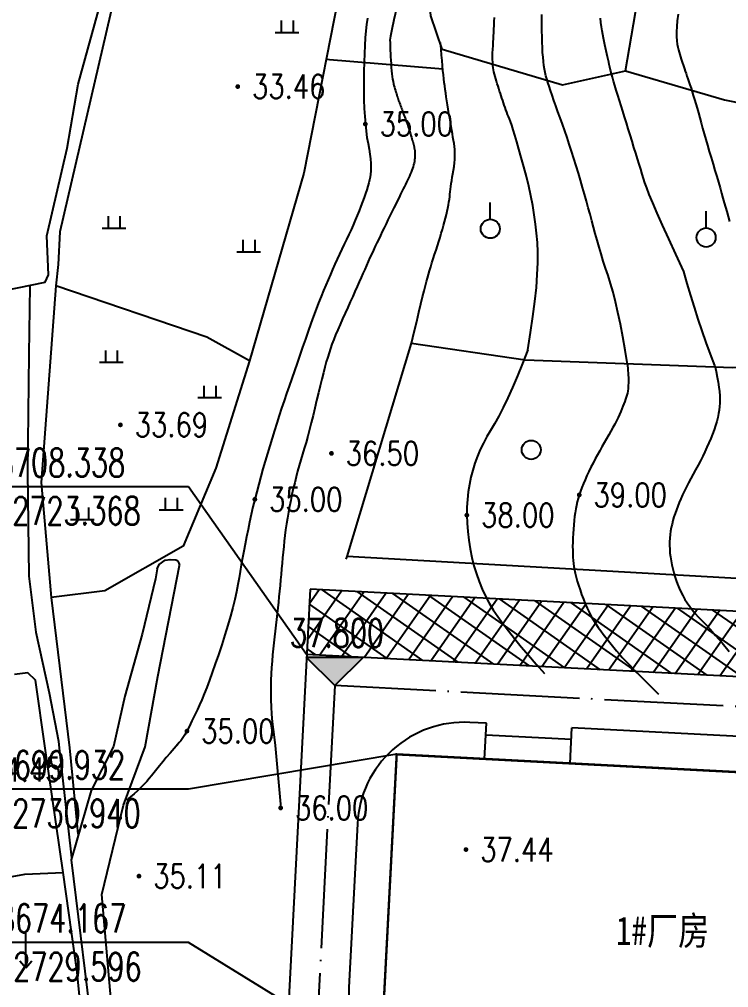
# Model space of a CAD drawing. Extents: x 39624947 to 39626627, y 3418539 to 3418836.
# Drawn here: x 39625857 to 39625916.6, y 3418688.1 to 3418769.5 of the extents above; entities that cross this region are included whole.
import ezdxf
from ezdxf.enums import TextEntityAlignment as Align

# ---------------------------------------------------------------- set-up
doc = ezdxf.new("R2010")
doc.units = 0
doc.linetypes.add('DOTE', pattern=[2.42, 2, -0.2, 0.02, -0.2])
doc.layers.get('0').update_dxf_attribs({"linetype": 'CONTINUOUS'})
for name, color, linetype in [('1-新建建筑', 140, 'CONTINUOUS'), ('1-新建道路', 30, 'CONTINUOUS'), ('DIM_COOR', 3, 'CONTINUOUS'), ('DIM_ELEV', 3, 'CONTINUOUS'), ('GCD', 7, 'CONTINUOUS'), ('PUB_WALL', 9, 'CONTINUOUS'), ('TK', 7, 'CONTINUOUS'), ('ZXX', 1, 'CONTINUOUS'), ('！用地红线', 1, 'CONTINUOUS')]:
    doc.layers.add(name, color=color, linetype=linetype)
doc.styles.add('-宋体', font='', dxfattribs={"width": 0.8})
doc.styles.add('_TCH_DIM', font='SIMPLEX', dxfattribs={"bigfont": 'GBCBIG'})
doc.styles.add('HZ', font='rs.shx', dxfattribs={"width": 0.8, "bigfont": 'hztxt.shx'})
doc.styles.get('-宋体').set_extended_font_data('SimSun')

# ---------------------------------------------------------------- blocks, each defined once
blk = doc.blocks.new('EWQEQW')
at = {"layer": 'DIM_COOR', "color": 3, "linetype": 'Continuous'}
for p, q in [((-4.334, 67.965), (-28.094, 67.965)), ((5.594, 53.866), (-4.334, 67.965)), ((13.166, 45.46), (-4.334, 42.535)), ((-4.334, 42.535), (-28.094, 42.535)), ((-4.334, 29.631), (-28.006, 29.631)), ((11.822, 19.695), (-4.334, 29.631))]:
    blk.add_line(p, q, dxfattribs=at)
at = {"layer": 'DIM_COOR', "color": 7, "linetype": 'Continuous', "style": '_TCH_DIM', "width": 0.705882}
for s, p in [('X=3418708.338', (-28.094, 68.805)), ('Y=39622723.368', (-28.094, 64.745)), ('X=3418699.932', (-28.094, 43.375)), ('Y=39622730.940', (-28.094, 39.315)), ('X=3418674.167', (-28.006, 30.471)), ('Y=39622729.596', (-28.006, 26.411))]:
    blk.add_text(s, height=2.38, dxfattribs=at).set_placement(p)
blk = doc.blocks.new('GC125')
blk.add_line((0, 0.8), (0, 2.2))
blk.add_circle((0, 0), 0.8)
blk = doc.blocks.new('GC122')
blk.add_circle((0, 0), 0.8)
blk = doc.blocks.new('GC200')
at = {"linetype": 'Continuous', "const_width": 0.2, "flags": 128}
blk.add_lwpolyline([(-0.1, 0, 1), (0.1, 0, 1)], format="xyb", close=True, dxfattribs=at)
blk = doc.blocks.new('GC119')
for p, q in [((-0.5, 1), (-0.5, 0)), ((0.5, 1), (0.5, 0)), ((-1, 0), (1, 0))]:
    blk.add_line(p, q)
blk = doc.blocks.new('GC120')
for p, q in [((0, 0), (0, 3)), ((-0.5, 0.6), (0, 0)), ((0, 0), (0.5, 0.6))]:
    blk.add_line(p, q)
blk = doc.blocks.new('111133333777777')
at = {"layer": 'PUB_WALL', "color": 252, "ltscale": 0.01}
for points, elevation in [([(39623268.688, 3418762.157), (39623268.629, 3418761.617), (39623268.589, 3418761.124), (39623268.567, 3418760.681), (39623268.563, 3418760.286), (39623268.577, 3418759.94), (39623268.609, 3418759.643), (39623268.66, 3418759.394), (39623268.719, 3418759.175), (39623268.777, 3418758.964), (39623268.834, 3418758.764), (39623268.891, 3418758.572), (39623268.947, 3418758.39), (39623269.002, 3418758.217), (39623269.057, 3418758.054), (39623269.111, 3418757.9), (39623269.166, 3418757.743), (39623269.227, 3418757.571), (39623269.292, 3418757.384), (39623269.361, 3418757.181), (39623269.436, 3418756.964), (39623269.515, 3418756.731), (39623269.599, 3418756.483), (39623269.687, 3418756.22), (39623269.78, 3418755.94), (39623269.875, 3418755.64), (39623269.973, 3418755.322), (39623270.075, 3418754.986), (39623270.179, 3418754.63), (39623270.287, 3418754.255), (39623270.397, 3418753.862), (39623270.511, 3418753.449), (39623270.629, 3418753.019), (39623270.754, 3418752.574), (39623270.885, 3418752.112), (39623271.022, 3418751.635), (39623271.165, 3418751.142), (39623271.315, 3418750.633), (39623271.471, 3418750.108), (39623271.633, 3418749.568), (39623271.795, 3418749.031), (39623271.947, 3418748.518), (39623272.091, 3418748.029), (39623272.226, 3418747.564), (39623272.352, 3418747.122), (39623272.469, 3418746.704), (39623272.578, 3418746.309), (39623272.678, 3418745.938), (39623272.779, 3418745.564), (39623272.891, 3418745.159), (39623273.013, 3418744.722)], 41), ([(39623248.863, 3418759.212), (39623247.891, 3418762.029), (39623246.446, 3418777.478), (39623247.14, 3418783.632), (39623246.624, 3418786.128), (39623243.965, 3418790.115), (39623241.957, 3418792.865), (39623241.375, 3418794.632), (39623241.532, 3418804.983), (39623240.55, 3418813.036)], 51.487), ([(39623256.047, 3418733.94), (39623256.288, 3418735.39), (39623256.49, 3418736.748), (39623256.652, 3418738.015), (39623256.775, 3418739.191), (39623256.857, 3418740.275), (39623256.901, 3418741.268), (39623256.904, 3418742.169), (39623256.868, 3418742.978), (39623256.801, 3418743.746), (39623256.712, 3418744.521), (39623256.602, 3418745.304), (39623256.471, 3418746.094), (39623256.317, 3418746.892), (39623256.143, 3418747.697), (39623255.947, 3418748.51), (39623255.729, 3418749.33), (39623255.51, 3418750.115), (39623255.31, 3418750.819), (39623255.129, 3418751.443), (39623254.967, 3418751.988), (39623254.825, 3418752.453), (39623254.701, 3418752.838), (39623254.597, 3418753.143), (39623254.512, 3418753.368), (39623254.437, 3418753.554), (39623254.363, 3418753.742), (39623254.291, 3418753.931), (39623254.219, 3418754.122), (39623254.149, 3418754.315), (39623254.08, 3418754.509), (39623254.013, 3418754.705), (39623253.946, 3418754.902), (39623253.881, 3418755.101), (39623253.815, 3418755.301), (39623253.749, 3418755.502), (39623253.683, 3418755.704), (39623253.617, 3418755.908), (39623253.551, 3418756.112), (39623253.485, 3418756.318), (39623253.42, 3418756.524), (39623253.357, 3418756.729), (39623253.302, 3418756.928), (39623253.253, 3418757.121), (39623253.211, 3418757.309), (39623253.176, 3418757.491), (39623253.148, 3418757.668), (39623253.126, 3418757.839), (39623253.112, 3418758.004), (39623253.102, 3418758.167), (39623253.096, 3418758.329), (39623253.092, 3418758.49), (39623253.091, 3418758.651), (39623253.094, 3418758.811), (39623253.099, 3418758.97), (39623253.107, 3418759.129), (39623253.118, 3418759.287), (39623253.131, 3418759.456), (39623253.143, 3418759.645), (39623253.157, 3418759.855), (39623253.17, 3418760.086), (39623253.183, 3418760.338), (39623253.197, 3418760.61), (39623253.211, 3418760.904), (39623253.225, 3418761.218), (39623253.241, 3418761.546), (39623253.264, 3418761.883)], 38), ([(39623264.445, 3418732.709), (39623264.245, 3418733.917), (39623264.044, 3418735.048), (39623263.841, 3418736.1), (39623263.637, 3418737.074), (39623263.432, 3418737.97), (39623263.225, 3418738.788), (39623263.017, 3418739.528), (39623262.808, 3418740.189), (39623262.603, 3418740.806), (39623262.407, 3418741.412), (39623262.22, 3418742.006), (39623262.043, 3418742.588), (39623261.875, 3418743.16), (39623261.717, 3418743.72), (39623261.567, 3418744.268), (39623261.428, 3418744.805), (39623261.289, 3418745.342), (39623261.143, 3418745.891), (39623260.99, 3418746.451), (39623260.83, 3418747.022), (39623260.663, 3418747.605), (39623260.489, 3418748.199), (39623260.308, 3418748.805), (39623260.12, 3418749.422), (39623259.929, 3418750.038), (39623259.738, 3418750.64), (39623259.546, 3418751.228), (39623259.356, 3418751.803), (39623259.165, 3418752.363), (39623258.974, 3418752.91), (39623258.784, 3418753.443), (39623258.593, 3418753.963), (39623258.411, 3418754.458), (39623258.245, 3418754.921), (39623258.094, 3418755.349), (39623257.959, 3418755.745), (39623257.84, 3418756.107), (39623257.736, 3418756.435), (39623257.649, 3418756.73), (39623257.577, 3418756.992), (39623257.516, 3418757.25), (39623257.462, 3418757.536), (39623257.413, 3418757.848), (39623257.371, 3418758.188), (39623257.335, 3418758.554), (39623257.306, 3418758.947), (39623257.283, 3418759.368), (39623257.265, 3418759.816), (39623257.253, 3418760.277), (39623257.245, 3418760.739), (39623257.241, 3418761.201), (39623257.24, 3418761.664), (39623257.244, 3418762.127)], 39), ([(39623269.181, 3418740.53), (39623268.507, 3418741.981), (39623267.909, 3418743.284), (39623267.387, 3418744.44), (39623266.94, 3418745.447), (39623266.569, 3418746.305), (39623266.273, 3418747.016), (39623266.053, 3418747.579), (39623265.909, 3418747.993), (39623265.798, 3418748.346), (39623265.68, 3418748.723), (39623265.555, 3418749.124), (39623265.423, 3418749.549), (39623265.283, 3418749.998), (39623265.136, 3418750.471), (39623264.982, 3418750.968), (39623264.82, 3418751.49), (39623264.657, 3418752.017), (39623264.497, 3418752.532), (39623264.342, 3418753.035), (39623264.19, 3418753.525), (39623264.042, 3418754.003), (39623263.898, 3418754.469), (39623263.758, 3418754.922), (39623263.622, 3418755.363), (39623263.493, 3418755.783), (39623263.376, 3418756.175), (39623263.27, 3418756.539), (39623263.175, 3418756.874), (39623263.092, 3418757.18), (39623263.02, 3418757.458), (39623262.959, 3418757.707), (39623262.909, 3418757.928), (39623262.864, 3418758.139), (39623262.817, 3418758.36), (39623262.766, 3418758.589), (39623262.713, 3418758.828), (39623262.657, 3418759.075), (39623262.599, 3418759.332), (39623262.538, 3418759.599), (39623262.474, 3418759.874), (39623262.411, 3418760.161), (39623262.352, 3418760.464), (39623262.297, 3418760.78), (39623262.246, 3418761.112), (39623262.199, 3418761.459), (39623262.157, 3418761.82)], 40), ([(39623236.883, 3418807.032), (39623237.293, 3418807.011), (39623237.65, 3418806.848), (39623239.582, 3418796.843), (39623242.118, 3418786.55), (39623242.257, 3418784.569), (39623242.451, 3418781.137), (39623242.511, 3418777.536), (39623240.734, 3418766.662), (39623237.218, 3418748.8), (39623232.654, 3418733.011), (39623229.823, 3418723.984), (39623227.076, 3418717.44), (39623220.486, 3418713.67), (39623215.981, 3418713.114)], 51.487), ([(39623248.863, 3418759.212), (39623258.973, 3418756.214), (39623264.274, 3418757.397), (39623267.3, 3418775.09), (39623265.088, 3418775.937), (39623267.446, 3418778.819), (39623269.859, 3418780.273), (39623272.767, 3418785.345), (39623261.702, 3418787.725), (39623246.624, 3418786.128)], 51.487), ([(39623224.147, 3418780.429), (39623223.367, 3418771.471), (39623221.954, 3418766.47), (39623216.72, 3418743.864), (39623216.555, 3418741.113), (39623216.362, 3418739.339), (39623215.135, 3418722.789), (39623215.981, 3418713.114), (39623217.527, 3418700.474)], 51.487), ([(39623162.197, 3418723.232), (39623203.11, 3418735.807), (39623205.896, 3418737.409), (39623212.057, 3418738.945), (39623215.483, 3418739.638), (39623215.743, 3418740.244), (39623215.606, 3418743.539), (39623217.312, 3418750.913), (39623218.235, 3418756.294), (39623221.055, 3418766.465), (39623222.767, 3418770.283), (39623222.872, 3418772.468), (39623219.845, 3418774.506), (39623218.658, 3418774.963), (39623211.72, 3418773.7), (39623209.171, 3418773.149), (39623195.966, 3418769.406), (39623186.743, 3418766.512), (39623163.212, 3418760.33), (39623161.751, 3418759.878)], 51.487), ([(39623248.899, 3418757.546), (39623239.04, 3418758.363)], 51.487), ([(39623264.274, 3418757.397), (39623272.594, 3418754.962), (39623286.657, 3418752.094), (39623302.826, 3418748.67), (39623312.664, 3418746.474)], 51.487), ([(39623214.18, 3418739.305), (39623214.099, 3418733.586), (39623213.994, 3418723.702), (39623214.101, 3418714.901), (39623214.691, 3418710.215), (39623215.807, 3418705.113), (39623216.59, 3418701.032), (39623216.659, 3418700.464)], 51.487), ([(39623232.654, 3418733.011), (39623229.073, 3418735.023), (39623216.362, 3418739.339)], 51.487), ([(39623246.286, 3418734.511), (39623255.823, 3418733.109), (39623273.256, 3418732.467), (39623285.078, 3418733.4), (39623298.312, 3418733.588), (39623313.5, 3418733.806), (39623316.288, 3418712.32), (39623240.864, 3418716.557)], 51.487), ([(39623224.881, 3418715.531), (39623225.048, 3418715.904), (39623225.568, 3418716.254), (39623225.986, 3418716.307), (39623226.464, 3418716.289), (39623226.528, 3418716.254), (39623226.632, 3418716.171), (39623226.727, 3418716.014), (39623226.766, 3418715.819)], 51.487), ([(39623224.881, 3418715.531), (39623224.749, 3418714.693), (39623223.641, 3418710.024), (39623222.181, 3418704.814), (39623221.223, 3418700.602)], 51.487), ([(39623223.869, 3418700.551), (39623224.951, 3418706.468), (39623226.766, 3418715.819)], 51.487), ([(39623215.467, 3418700.449), (39623214.658, 3418706.16), (39623214.03, 3418706.797), (39623212.892, 3418706.654)], 51.487), ([(39623220.655, 3418654.038), (39623219.182, 3418671.414), (39623218.169, 3418681.603), (39623216.98, 3418689.984), (39623215.467, 3418700.449)], 51.487), ([(39623216.659, 3418700.464), (39623217.679, 3418691.217)], 51.487), ([(39623221.223, 3418700.602), (39623219.354, 3418696.884), (39623217.666, 3418691.064), (39623219.586, 3418675.321)], 51.487), ([(39623222.2, 3418670.206), (39623221.901, 3418672.218), (39623221.269, 3418676.228), (39623220.251, 3418688.158), (39623222.053, 3418695.652), (39623223.869, 3418700.551)], 51.487), ([(39623234.82, 3418700.685), (39623235.278, 3418695.423)], 36), ([(39623207.215, 3418688.644), (39623213.757, 3418689.853), (39623216.98, 3418689.984)], 51.487)]:
    blk.add_lwpolyline(points, dxfattribs=dict(at, elevation=elevation))
for points in [[(39623242.571, 3418761.819), (39623242.503, 3418761.313), (39623242.443, 3418760.763), (39623242.391, 3418760.17), (39623242.348, 3418759.533), (39623242.314, 3418758.852), (39623242.289, 3418758.128), (39623242.272, 3418757.36), (39623242.263, 3418756.548), (39623242.265, 3418755.737), (39623242.279, 3418754.969), (39623242.305, 3418754.246), (39623242.344, 3418753.567), (39623242.395, 3418752.931), (39623242.458, 3418752.34), (39623242.533, 3418751.793), (39623242.62, 3418751.29), (39623242.705, 3418750.825), (39623242.772, 3418750.392), (39623242.821, 3418749.991), (39623242.852, 3418749.623), (39623242.866, 3418749.286), (39623242.862, 3418748.981), (39623242.84, 3418748.709), (39623242.801, 3418748.468), (39623242.747, 3418748.233), (39623242.68, 3418747.978), (39623242.6, 3418747.702), (39623242.508, 3418747.405), (39623242.404, 3418747.088), (39623242.287, 3418746.751), (39623242.158, 3418746.393), (39623242.016, 3418746.015), (39623241.864, 3418745.625), (39623241.707, 3418745.232), (39623241.543, 3418744.837), (39623241.373, 3418744.439), (39623241.196, 3418744.038), (39623241.013, 3418743.635), (39623240.824, 3418743.229), (39623240.628, 3418742.821), (39623240.43, 3418742.409), (39623240.232, 3418741.992), (39623240.036, 3418741.57), (39623239.841, 3418741.143), (39623239.646, 3418740.711), (39623239.453, 3418740.274), (39623239.26, 3418739.833), (39623239.069, 3418739.387), (39623238.875, 3418738.923), (39623238.675, 3418738.43), (39623238.469, 3418737.907), (39623238.258, 3418737.355), (39623238.041, 3418736.773), (39623237.817, 3418736.162), (39623237.588, 3418735.522), (39623237.353, 3418734.851), (39623237.117, 3418734.171), (39623236.885, 3418733.499), (39623236.656, 3418732.836), (39623236.431, 3418732.182), (39623236.209, 3418731.536), (39623235.991, 3418730.9), (39623235.777, 3418730.272), (39623235.567, 3418729.652), (39623235.359, 3418729.035), (39623235.154, 3418728.414), (39623234.951, 3418727.788), (39623234.75, 3418727.157), (39623234.552, 3418726.522), (39623234.356, 3418725.883), (39623234.162, 3418725.239), (39623233.97, 3418724.59), (39623233.783, 3418723.941), (39623233.603, 3418723.294), (39623233.43, 3418722.649), (39623233.263, 3418722.007), (39623233.103, 3418721.366), (39623232.949, 3418720.729), (39623232.803, 3418720.093), (39623232.663, 3418719.46), (39623232.53, 3418718.834), (39623232.403, 3418718.219), (39623232.283, 3418717.615), (39623232.17, 3418717.023), (39623232.063, 3418716.442), (39623231.963, 3418715.872), (39623231.87, 3418715.314), (39623231.783, 3418714.767), (39623231.687, 3418714.206), (39623231.566, 3418713.604), (39623231.421, 3418712.962), (39623231.25, 3418712.279), (39623231.055, 3418711.556), (39623230.835, 3418710.793), (39623230.59, 3418709.989), (39623230.32, 3418709.145), (39623230.043, 3418708.31), (39623229.779, 3418707.533), (39623229.528, 3418706.815), (39623229.288, 3418706.155), (39623229.06, 3418705.553), (39623228.845, 3418705.01), (39623228.642, 3418704.524), (39623228.451, 3418704.098), (39623228.273, 3418703.715), (39623228.108, 3418703.363), (39623227.955, 3418703.04), (39623227.816, 3418702.748), (39623227.69, 3418702.486), (39623227.577, 3418702.254), (39623227.477, 3418702.053), (39623227.39, 3418701.881), (39623227.304, 3418701.724), (39623227.21, 3418701.565), (39623227.106, 3418701.405), (39623226.993, 3418701.243), (39623226.871, 3418701.08), (39623226.739, 3418700.916), (39623226.599, 3418700.75), (39623226.449, 3418700.583)], [(39623245.047, 3418762.752), (39623244.791, 3418761.686), (39623244.61, 3418760.871), (39623244.501, 3418760.307), (39623244.467, 3418759.994), (39623244.47, 3418759.799), (39623244.476, 3418759.588), (39623244.483, 3418759.362), (39623244.493, 3418759.12), (39623244.505, 3418758.863), (39623244.519, 3418758.59), (39623244.535, 3418758.301), (39623244.554, 3418757.997), (39623244.574, 3418757.696), (39623244.598, 3418757.415), (39623244.625, 3418757.154), (39623244.654, 3418756.915), (39623244.686, 3418756.696), (39623244.722, 3418756.497), (39623244.76, 3418756.319), (39623244.8, 3418756.162), (39623244.842, 3418756.017), (39623244.884, 3418755.877), (39623244.925, 3418755.743), (39623244.965, 3418755.613), (39623245.005, 3418755.487), (39623245.044, 3418755.367), (39623245.082, 3418755.252), (39623245.12, 3418755.141), (39623245.158, 3418755.033), (39623245.196, 3418754.923), (39623245.235, 3418754.812), (39623245.275, 3418754.7), (39623245.315, 3418754.587), (39623245.355, 3418754.473), (39623245.397, 3418754.357), (39623245.438, 3418754.241), (39623245.481, 3418754.123), (39623245.525, 3418754.003), (39623245.57, 3418753.881), (39623245.616, 3418753.757), (39623245.663, 3418753.631), (39623245.711, 3418753.503), (39623245.76, 3418753.374), (39623245.811, 3418753.242), (39623245.861, 3418753.108), (39623245.911, 3418752.973), (39623245.959, 3418752.835), (39623246.007, 3418752.695), (39623246.053, 3418752.553), (39623246.099, 3418752.409), (39623246.143, 3418752.263), (39623246.187, 3418752.115), (39623246.229, 3418751.969), (39623246.269, 3418751.829), (39623246.307, 3418751.696), (39623246.343, 3418751.57), (39623246.378, 3418751.449), (39623246.41, 3418751.336), (39623246.44, 3418751.228), (39623246.468, 3418751.127), (39623246.493, 3418751.027), (39623246.514, 3418750.923), (39623246.532, 3418750.813), (39623246.545, 3418750.7), (39623246.555, 3418750.581), (39623246.561, 3418750.458), (39623246.563, 3418750.331), (39623246.562, 3418750.199), (39623246.555, 3418750.063), (39623246.54, 3418749.925), (39623246.519, 3418749.784), (39623246.491, 3418749.641), (39623246.456, 3418749.494), (39623246.413, 3418749.345), (39623246.364, 3418749.194), (39623246.307, 3418749.04), (39623246.245, 3418748.882), (39623246.178, 3418748.72), (39623246.107, 3418748.555), (39623246.031, 3418748.386), (39623245.951, 3418748.212), (39623245.866, 3418748.035), (39623245.777, 3418747.854), (39623245.683, 3418747.669), (39623245.583, 3418747.472), (39623245.473, 3418747.256), (39623245.355, 3418747.02), (39623245.228, 3418746.764), (39623245.092, 3418746.489), (39623244.947, 3418746.194), (39623244.793, 3418745.879), (39623244.63, 3418745.545), (39623244.463, 3418745.203), (39623244.3, 3418744.867), (39623244.138, 3418744.535), (39623243.98, 3418744.209), (39623243.823, 3418743.888), (39623243.67, 3418743.571), (39623243.519, 3418743.26), (39623243.37, 3418742.953), (39623243.223, 3418742.647), (39623243.075, 3418742.336), (39623242.928, 3418742.021), (39623242.781, 3418741.701), (39623242.634, 3418741.375), (39623242.486, 3418741.046), (39623242.339, 3418740.711), (39623242.192, 3418740.372), (39623242.04, 3418740.021), (39623241.878, 3418739.651), (39623241.706, 3418739.262), (39623241.523, 3418738.854), (39623241.331, 3418738.427), (39623241.128, 3418737.981), (39623240.915, 3418737.516), (39623240.692, 3418737.032), (39623240.471, 3418736.548), (39623240.265, 3418736.083), (39623240.074, 3418735.637), (39623239.898, 3418735.21), (39623239.737, 3418734.802), (39623239.59, 3418734.413), (39623239.459, 3418734.044), (39623239.342, 3418733.693), (39623239.23, 3418733.332), (39623239.113, 3418732.931), (39623238.991, 3418732.49), (39623238.864, 3418732.009), (39623238.731, 3418731.488), (39623238.593, 3418730.926), (39623238.45, 3418730.325), (39623238.302, 3418729.684), (39623238.151, 3418729.035), (39623238.001, 3418728.41), (39623237.852, 3418727.809), (39623237.704, 3418727.232), (39623237.556, 3418726.68), (39623237.409, 3418726.151), (39623237.263, 3418725.647), (39623237.117, 3418725.166), (39623236.975, 3418724.696), (39623236.837, 3418724.221), (39623236.705, 3418723.742), (39623236.577, 3418723.258), (39623236.455, 3418722.77), (39623236.338, 3418722.278), (39623236.226, 3418721.781), (39623236.119, 3418721.28), (39623236.018, 3418720.779), (39623235.925, 3418720.282), (39623235.84, 3418719.79), (39623235.762, 3418719.302), (39623235.692, 3418718.819), (39623235.63, 3418718.34), (39623235.575, 3418717.865), (39623235.528, 3418717.395), (39623235.485, 3418716.927), (39623235.442, 3418716.46), (39623235.398, 3418715.992), (39623235.355, 3418715.525), (39623235.311, 3418715.058), (39623235.267, 3418714.591), (39623235.224, 3418714.124), (39623235.18, 3418713.657), (39623235.134, 3418713.188), (39623235.087, 3418712.716), (39623235.037, 3418712.24), (39623234.984, 3418711.76), (39623234.929, 3418711.276), (39623234.872, 3418710.789), (39623234.812, 3418710.298), (39623234.75, 3418709.803), (39623234.69, 3418709.303), (39623234.636, 3418708.797), (39623234.588, 3418708.285), (39623234.547, 3418707.767), (39623234.511, 3418707.242), (39623234.482, 3418706.712), (39623234.46, 3418706.175), (39623234.443, 3418705.633), (39623234.438, 3418705.078), (39623234.447, 3418704.505), (39623234.472, 3418703.914), (39623234.511, 3418703.304), (39623234.566, 3418702.677), (39623234.636, 3418702.031), (39623234.72, 3418701.367), (39623234.82, 3418700.685)], [(39623246.286, 3418734.511), (39623246.511, 3418735.468), (39623246.717, 3418736.335), (39623246.902, 3418737.114), (39623247.068, 3418737.804), (39623247.215, 3418738.405), (39623247.341, 3418738.918), (39623247.448, 3418739.341), (39623247.536, 3418739.676), (39623247.616, 3418739.972), (39623247.702, 3418740.277), (39623247.794, 3418740.593), (39623247.891, 3418740.919), (39623247.994, 3418741.255), (39623248.103, 3418741.602), (39623248.218, 3418741.958), (39623248.338, 3418742.325), (39623248.458, 3418742.693), (39623248.572, 3418743.052), (39623248.681, 3418743.402), (39623248.784, 3418743.743), (39623248.881, 3418744.075), (39623248.973, 3418744.399), (39623249.059, 3418744.714), (39623249.139, 3418745.021), (39623249.213, 3418745.316), (39623249.278, 3418745.599), (39623249.337, 3418745.868), (39623249.387, 3418746.125), (39623249.43, 3418746.369), (39623249.465, 3418746.599), (39623249.493, 3418746.817), (39623249.512, 3418747.022), (39623249.531, 3418747.228), (39623249.554, 3418747.447), (39623249.583, 3418747.68), (39623249.616, 3418747.928), (39623249.655, 3418748.189), (39623249.698, 3418748.464), (39623249.747, 3418748.753), (39623249.801, 3418749.056), (39623249.851, 3418749.362), (39623249.888, 3418749.661), (39623249.913, 3418749.952), (39623249.926, 3418750.235), (39623249.926, 3418750.51), (39623249.915, 3418750.778), (39623249.89, 3418751.039), (39623249.853, 3418751.292), (39623249.809, 3418751.549), (39623249.762, 3418751.822), (39623249.712, 3418752.111), (39623249.66, 3418752.417), (39623249.605, 3418752.738), (39623249.547, 3418753.076), (39623249.487, 3418753.43), (39623249.423, 3418753.801), (39623249.361, 3418754.173), (39623249.302, 3418754.532), (39623249.247, 3418754.88), (39623249.197, 3418755.215), (39623249.15, 3418755.537), (39623249.107, 3418755.847), (39623249.067, 3418756.145), (39623249.032, 3418756.43), (39623248.998, 3418756.726), (39623248.962, 3418757.058), (39623248.924, 3418757.424), (39623248.885, 3418757.825), (39623248.844, 3418758.261), (39623248.802, 3418758.732), (39623248.758, 3418759.238), (39623248.712, 3418759.778)], [(39623271.778, 3418732.614), (39623271.409, 3418733.588), (39623271.053, 3418734.566), (39623270.71, 3418735.549), (39623270.379, 3418736.536), (39623270.061, 3418737.527), (39623269.755, 3418738.524), (39623269.462, 3418739.524), (39623269.181, 3418740.53)], [(39623240.786, 3418716.338), (39623240.864, 3418716.557), (39623246.286, 3418734.511)], [(39623256.047, 3418733.94), (39623255.604, 3418732.807), (39623255.176, 3418731.755), (39623254.763, 3418730.786), (39623254.365, 3418729.899), (39623253.983, 3418729.093), (39623253.616, 3418728.37), (39623253.263, 3418727.728), (39623252.926, 3418727.169), (39623252.61, 3418726.644), (39623252.321, 3418726.107), (39623252.058, 3418725.558), (39623251.822, 3418724.996), (39623251.613, 3418724.422), (39623251.43, 3418723.836), (39623251.274, 3418723.238), (39623251.145, 3418722.627), (39623251.045, 3418722.003), (39623250.976, 3418721.364), (39623250.938, 3418720.71), (39623250.931, 3418720.041), (39623250.954, 3418719.356), (39623251.009, 3418718.657), (39623251.095, 3418717.943), (39623251.211, 3418717.214), (39623251.357, 3418716.489), (39623251.531, 3418715.788), (39623251.732, 3418715.112), (39623251.961, 3418714.459), (39623252.218, 3418713.831), (39623252.502, 3418713.227), (39623252.815, 3418712.647), (39623253.154, 3418712.091), (39623253.531, 3418711.532), (39623253.954, 3418710.941), (39623254.423, 3418710.319), (39623254.938, 3418709.666), (39623255.499, 3418708.982), (39623256.106, 3418708.267), (39623256.759, 3418707.52), (39623257.458, 3418706.742)], [(39623264.445, 3418732.709), (39623264.476, 3418732.278), (39623264.498, 3418731.885), (39623264.511, 3418731.529), (39623264.514, 3418731.21), (39623264.507, 3418730.928), (39623264.491, 3418730.683), (39623264.466, 3418730.475), (39623264.431, 3418730.304), (39623264.387, 3418730.146), (39623264.336, 3418729.978), (39623264.278, 3418729.8), (39623264.211, 3418729.61), (39623264.137, 3418729.411), (39623264.055, 3418729.201), (39623263.966, 3418728.98), (39623263.869, 3418728.75), (39623263.762, 3418728.507), (39623263.643, 3418728.253), (39623263.513, 3418727.986), (39623263.37, 3418727.707), (39623263.215, 3418727.416), (39623263.049, 3418727.113), (39623262.87, 3418726.797), (39623262.68, 3418726.469), (39623262.485, 3418726.134), (39623262.292, 3418725.796), (39623262.102, 3418725.455), (39623261.915, 3418725.112), (39623261.731, 3418724.767), (39623261.549, 3418724.419), (39623261.369, 3418724.068), (39623261.192, 3418723.715), (39623261.024, 3418723.365), (39623260.868, 3418723.023), (39623260.727, 3418722.691), (39623260.598, 3418722.367), (39623260.483, 3418722.051), (39623260.382, 3418721.745), (39623260.294, 3418721.447), (39623260.219, 3418721.157), (39623260.154, 3418720.866), (39623260.095, 3418720.563), (39623260.042, 3418720.248), (39623259.994, 3418719.921), (39623259.953, 3418719.581), (39623259.917, 3418719.23), (39623259.887, 3418718.866), (39623259.863, 3418718.49), (39623259.845, 3418718.117), (39623259.833, 3418717.761), (39623259.828, 3418717.421), (39623259.829, 3418717.099), (39623259.836, 3418716.794), (39623259.85, 3418716.506), (39623259.87, 3418716.234), (39623259.896, 3418715.98), (39623259.933, 3418715.724), (39623259.983, 3418715.449), (39623260.048, 3418715.153), (39623260.127, 3418714.837), (39623260.22, 3418714.502), (39623260.326, 3418714.146), (39623260.447, 3418713.771), (39623260.583, 3418713.375), (39623260.729, 3418712.977), (39623260.883, 3418712.594), (39623261.046, 3418712.225), (39623261.216, 3418711.872), (39623261.395, 3418711.533), (39623261.582, 3418711.209), (39623261.778, 3418710.899), (39623261.981, 3418710.605), (39623262.19, 3418710.319), (39623262.403, 3418710.035), (39623262.618, 3418709.753), (39623262.838, 3418709.473), (39623263.06, 3418709.195), (39623263.286, 3418708.919), (39623263.515, 3418708.645), (39623263.747, 3418708.374), (39623264.004, 3418708.084), (39623264.305, 3418707.757), (39623264.65, 3418707.392), (39623265.04, 3418706.989), (39623265.474, 3418706.549), (39623265.953, 3418706.071), (39623266.476, 3418705.555), (39623267.044, 3418705.002)], [(39623271.778, 3418732.614), (39623271.888, 3418732.122), (39623271.982, 3418731.659), (39623272.06, 3418731.223), (39623272.122, 3418730.816), (39623272.168, 3418730.437), (39623272.197, 3418730.086), (39623272.21, 3418729.763), (39623272.207, 3418729.468), (39623272.187, 3418729.182), (39623272.151, 3418728.885), (39623272.098, 3418728.577), (39623272.029, 3418728.257), (39623271.944, 3418727.926), (39623271.842, 3418727.583), (39623271.724, 3418727.23), (39623271.589, 3418726.865), (39623271.441, 3418726.494), (39623271.285, 3418726.121), (39623271.12, 3418725.748), (39623270.946, 3418725.374), (39623270.763, 3418724.998), (39623270.571, 3418724.621), (39623270.371, 3418724.243), (39623270.161, 3418723.864), (39623269.953, 3418723.489), (39623269.755, 3418723.123), (39623269.568, 3418722.766), (39623269.391, 3418722.417), (39623269.224, 3418722.078), (39623269.068, 3418721.747), (39623268.923, 3418721.425), (39623268.788, 3418721.112), (39623268.663, 3418720.805), (39623268.548, 3418720.499), (39623268.443, 3418720.195), (39623268.349, 3418719.893), (39623268.264, 3418719.593), (39623268.189, 3418719.294), (39623268.124, 3418718.997), (39623268.069, 3418718.702), (39623268.026, 3418718.406), (39623267.997, 3418718.104), (39623267.98, 3418717.798), (39623267.977, 3418717.487), (39623267.988, 3418717.171), (39623268.012, 3418716.851), (39623268.049, 3418716.525), (39623268.1, 3418716.195), (39623268.163, 3418715.863), (39623268.238, 3418715.533), (39623268.325, 3418715.204), (39623268.423, 3418714.878), (39623268.533, 3418714.553), (39623268.654, 3418714.23), (39623268.788, 3418713.909), (39623268.933, 3418713.59), (39623269.092, 3418713.274), (39623269.267, 3418712.964), (39623269.459, 3418712.658), (39623269.668, 3418712.358), (39623269.894, 3418712.063), (39623270.136, 3418711.774), (39623270.395, 3418711.489), (39623270.67, 3418711.21), (39623270.99, 3418710.883), (39623271.384, 3418710.455), (39623271.85, 3418709.926), (39623272.389, 3418709.296), (39623273.001, 3418708.566)], [(39623217.527, 3418700.474), (39623218.057, 3418695.024), (39623218.229, 3418693.222)], [(39623226.677, 3418700.847), (39623226.315, 3418700.426), (39623225.975, 3418700.028), (39623225.66, 3418699.654), (39623225.367, 3418699.303), (39623225.097, 3418698.976), (39623224.851, 3418698.672), (39623224.628, 3418698.391), (39623224.428, 3418698.134), (39623224.23, 3418697.888), (39623224.013, 3418697.638), (39623223.776, 3418697.386), (39623223.52, 3418697.13), (39623223.244, 3418696.872), (39623222.95, 3418696.611), (39623222.635, 3418696.347), (39623222.302, 3418696.08)]]:
    blk.add_lwpolyline(points, dxfattribs=at)
for name, p in [('GC119', (39623235.816, 3418760.623)), ('GC125', (39623252.904, 3418744.124, 51.487)), ('GC125', (39623271.051, 3418743.39, 51.487)), ('GC119', (39623221.257, 3418744.186)), ('GC119', (39623232.593, 3418742.187)), ('GC119', (39623221.035, 3418732.897)), ('GC119', (39623229.311, 3418729.93)), ('GC122', (39623256.344, 3418725.531, 51.487)), ('GC119', (39623226.073, 3418720.491)), ('GC119', (39623218.606, 3418719.682)), ('GC120', (39623213.845, 3418681.967, 51.487))]:
    blk.add_blockref(name, p, dxfattribs=at)
ref = blk.add_blockref('GC200', (39623231.669, 3418756.083, 33.46), dxfattribs=at)
ref.add_attrib('height', '33.46', dxfattribs={"layer": 'GCD', "linetype": 'Continuous', "height": 2, "style": 'HZ', "width": 0.8}).set_placement((39623232.869, 3418756.083, 33.46), align=Align.MIDDLE_LEFT)
ref = blk.add_blockref('GC200', (39623242.395, 3418752.931, 35), dxfattribs=at)
ref.add_attrib('height', '35.00', dxfattribs={"layer": 'GCD', "linetype": 'Continuous', "height": 2, "style": 'HZ', "width": 0.8}).set_placement((39623243.595, 3418752.931, 35), align=Align.MIDDLE_LEFT)
ref = blk.add_blockref('GC200', (39623221.804, 3418727.635, 33.69), dxfattribs=at)
ref.add_attrib('height', '33.69', dxfattribs={"layer": 'GCD', "color": 252, "linetype": 'Continuous', "height": 2, "style": 'HZ', "width": 0.8}).set_placement((39623223.004, 3418727.635, 33.69), align=Align.MIDDLE_LEFT)
ref = blk.add_blockref('GC200', (39623239.547, 3418725.235, 36.5), dxfattribs=at)
ref.add_attrib('height', '36.50', dxfattribs={"layer": 'GCD', "color": 252, "linetype": 'Continuous', "height": 2, "style": 'HZ', "width": 0.8}).set_placement((39623240.747, 3418725.235, 36.5), align=Align.MIDDLE_LEFT)
ref = blk.add_blockref('GC200', (39623260.382, 3418721.745, 39), dxfattribs=at)
ref.add_attrib('height', '39.00', dxfattribs={"layer": 'GCD', "color": 252, "linetype": 'Continuous', "height": 2, "style": 'HZ', "width": 0.8}).set_placement((39623261.582, 3418721.745, 39), align=Align.MIDDLE_LEFT)
ref = blk.add_blockref('GC200', (39623233.103, 3418721.366, 35), dxfattribs=at)
ref.add_attrib('height', '35.00', dxfattribs={"layer": 'GCD', "color": 252, "linetype": 'Continuous', "height": 2, "style": 'HZ', "width": 0.8}).set_placement((39623234.303, 3418721.366, 35), align=Align.MIDDLE_LEFT)
ref = blk.add_blockref('GC200', (39623250.931, 3418720.041, 38), dxfattribs=at)
ref.add_attrib('height', '38.00', dxfattribs={"layer": 'GCD', "color": 252, "linetype": 'Continuous', "height": 2, "style": 'HZ', "width": 0.8}).set_placement((39623252.131, 3418720.041, 38), align=Align.MIDDLE_LEFT)
ref = blk.add_blockref('GC200', (39623227.39, 3418701.881, 35), dxfattribs=at)
ref.add_attrib('height', '35.00', dxfattribs={"layer": 'GCD', "color": 252, "linetype": 'Continuous', "height": 2, "style": 'HZ', "width": 0.8}).set_placement((39623228.59, 3418701.881, 35), align=Align.MIDDLE_LEFT)
ref = blk.add_blockref('GC200', (39623209.469, 3418698.661, 34.45), dxfattribs=at)
ref.add_attrib('height', '34.45', dxfattribs={"layer": 'GCD', "color": 252, "linetype": 'Continuous', "height": 2, "style": 'HZ', "width": 0.8}).set_placement((39623210.669, 3418698.661, 34.45), align=Align.MIDDLE_LEFT)
ref = blk.add_blockref('GC200', (39623235.278, 3418695.423, 36), dxfattribs=at)
ref.add_attrib('height', '36.00', dxfattribs={"layer": 'GCD', "color": 252, "linetype": 'Continuous', "height": 2, "style": 'HZ', "width": 0.8}).set_placement((39623236.478, 3418695.423, 36), align=Align.MIDDLE_LEFT)
ref = blk.add_blockref('GC200', (39623250.857, 3418691.923, 37.44), dxfattribs=at)
ref.add_attrib('height', '37.44', dxfattribs={"layer": 'GCD', "color": 252, "linetype": 'Continuous', "height": 2, "style": 'HZ', "width": 0.8}).set_placement((39623252.057, 3418691.923, 37.44), align=Align.MIDDLE_LEFT)
ref = blk.add_blockref('GC200', (39623223.36, 3418689.69, 35.11), dxfattribs=at)
ref.add_attrib('height', '35.11', dxfattribs={"layer": 'GCD', "color": 252, "linetype": 'Continuous', "height": 2, "style": 'HZ', "width": 0.8}).set_placement((39623224.56, 3418689.69, 35.11), align=Align.MIDDLE_LEFT)

msp = doc.modelspace()

# ---------------------------------------------------------------- hatches: boundary and pattern name
at = {"layer": 'DIM_ELEV', "linetype": 'Continuous'}
msp.add_hatch(color=256, dxfattribs=at).paths.add_polyline_path([(39625883.525, 3418713.487), (39625881.125, 3418715.887), (39625885.925, 3418715.887)])
at = {"layer": '！用地红线', "linetype": 'DOTE'}
h = msp.add_hatch(dxfattribs=at)
h.set_pattern_fill('ANSI37', color=54, angle=10, style=0)
h.set_pattern_definition([(55, (2028.1375, 331.2698), (-1.30040387031, 0.91055259271), []), (145, (2028.1375, 331.2698), (-0.91055259271, -1.30040387031), [])])
h.paths.add_polyline_path([(39625966.673, 3418624.934), (39625956.038, 3418625.489), (39625960.837, 3418717.464), (39625881.445, 3418721.606), (39625881.159, 3418716.113), (39625955.058, 3418712.258), (39625950.546, 3418625.775), (39625894.622, 3418628.693), (39625894.336, 3418623.222), (39625966.385, 3418619.463)])
h.paths.add_polyline_path([(39625966.02, 3418612.473), (39625893.972, 3418616.232), (39625893.685, 3418610.739), (39625965.734, 3418606.98)])
h.paths.add_polyline_path([(39625962.63, 3418618.491), (39625968.991, 3418618.491), (39625968.991, 3418621.61), (39625962.63, 3418621.61)], flags=9)

# ---------------------------------------------------------------- linework, layer by layer
at = {"layer": '1-新建建筑', "const_width": 0.2}
msp.add_lwpolyline([(39625888.731, 3418707.707), (39625887.387, 3418681.942), (39625945.308, 3418678.92), (39625946.652, 3418704.685)], close=True, dxfattribs=at)
at = {"layer": '1-新建道路'}
for p, q in [((39625881.445, 3418721.606), (39625875.996, 3418617.17)), ((39625960.837, 3418717.464), (39625881.445, 3418721.606)), ((39625955.058, 3418712.258), (39625881.159, 3418716.113)), ((39625896.277, 3418710.318), (39625894.879, 3418710.391)), ((39625896.121, 3418707.322), (39625896.277, 3418710.318)), ((39625903.311, 3418706.947), (39625903.467, 3418709.943)), ((39625932.228, 3418708.442), (39625903.467, 3418709.943)), ((39625903.415, 3418708.944), (39625896.225, 3418709.319)), ((39625885.422, 3418701.872), (39625884.703, 3418688.091))]:
    msp.add_line(p, q, dxfattribs=at)
for centre, start, end in [((39625894.41, 3418701.403), 87.0132, 177.0132), ((39625893.691, 3418687.622), 177.0132, 267.0132)]:
    msp.add_arc(centre, 9, start, end, dxfattribs=at)
at = {"layer": 'DIM_ELEV', "linetype": 'Continuous'}
for p, q in [((39625883.525, 3418713.487), (39625881.125, 3418715.887)), ((39625881.125, 3418715.887), (39625885.925, 3418715.887)), ((39625883.525, 3418713.487), (39625885.925, 3418715.887))]:
    msp.add_line(p, q, dxfattribs=at)
at = {"layer": 'ZXX', "color": 0, "linetype": 'DOTE', "ltscale": 5}
for p, q in [((39625883.525, 3418713.487), (39625878.675, 3418620.535)), ((39625952.431, 3418709.891), (39625883.525, 3418713.487))]:
    msp.add_line(p, q, dxfattribs=at)

# ---------------------------------------------------------------- block references
at = {"linetype": 'Continuous'}
for name, p in [('111133333777777', (2643.698, 7.776)), ('EWQEQW', (39625875.564, 3418662.248))]:
    msp.add_blockref(name, p, dxfattribs=at)

# ---------------------------------------------------------------- texts
at = {"layer": 'DIM_ELEV', "color": 7, "linetype": 'Continuous', "style": '_TCH_DIM', "width": 0.705882}
msp.add_text('37.800', height=2.38, dxfattribs=at).set_placement((39625879.749, 3418716.727))
at = {"layer": 'TK', "color": 7, "linetype": 'Continuous', "style": '-宋体', "width": 0.8}
msp.add_text('1#厂房', height=2.4, dxfattribs=at).set_placement((39625907.162, 3418691.679))

doc.saveas('drawing.dxf')
